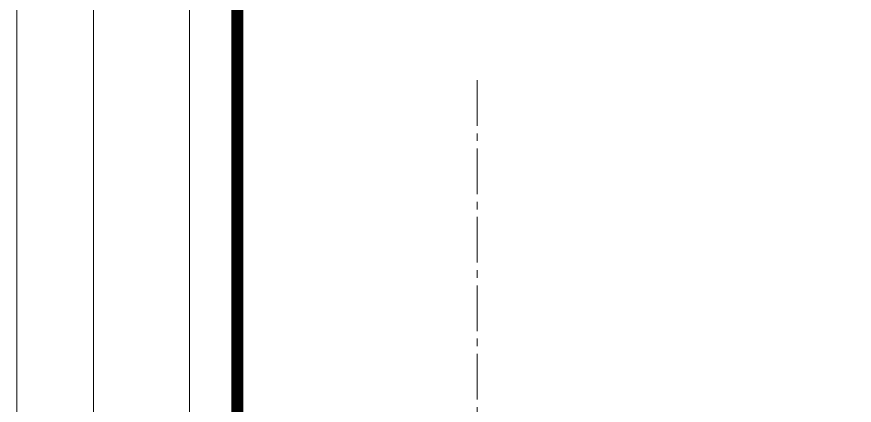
# Model space of a CAD drawing. Header units: millimetres. Extents: x 163705 to 1616509, y 81827 to 302547.
# Drawn here: x 183708 to 187201, y 153753 to 155375 of the extents above; entities that cross this region are included whole.
import ezdxf

# ---------------------------------------------------------------- set-up
doc = ezdxf.new("R2010")
doc.units = ezdxf.units.MM
doc.header["$LTSCALE"] = 10
doc.linetypes.add('ACAD_ISO05W100', pattern=[33, 24, -3, 0, -3, 0, -3])
doc.linetypes.add('CENTER2', pattern=[28.575, 19.05, -3.175, 3.175, -3.175])
for name, color, linetype, lineweight in [('1-中心线', 1, 'CENTER2', 0), ('1-双点线', 8, 'ACAD_ISO05W100', 0), ('1-建筑轮廓', 7, 'Continuous', 20)]:
    doc.layers.add(name, color=color, linetype=linetype, lineweight=lineweight)

# ---------------------------------------------------------------- blocks, each defined once
blk = doc.blocks.new('G$C5C029050')
at = {"layer": '1-双点线'}
blk.add_line((2918.6, 77039.4), (2918.6, 5439.4), dxfattribs=at)
at = {"layer": '1-双点线', "const_width": 50}
blk.add_lwpolyline([(2918.6, 69039.4), (2918.6, 21039.4), (86618.6, 21039.4), (86618.6, 69039.4)], close=True, dxfattribs=at)
at = {"layer": '1-双点线'}
blk.add_lwpolyline([(2918.6, 69039.4), (86618.6, 69039.4), (86618.6, 45039.4), (2918.6, 45039.4)], close=True, dxfattribs=at)
at = {"layer": '1-建筑轮廓'}
for points in [[(7098.6, 77039.4), (7098.6, 70334.4), (1998.6, 70334.4), (1998.6, 8119.4), (8918.6, 8119.4)], [(7418.6, 77039.4), (7418.6, 70014.4), (2318.6, 70014.4), (2318.6, 8439.4), (8918.6, 8439.4)], [(7818.6, 77039.4), (7818.6, 69614.4), (2718.6, 69614.4), (2718.6, 8839.4), (59793.6, 8839.4), (59793.6, 9628.2), (86618.6, 20822.7)]]:
    blk.add_lwpolyline(points, dxfattribs=at)

msp = doc.modelspace()

# ---------------------------------------------------------------- linework, layer by layer
at = {"layer": '1-中心线'}
msp.add_line((185627.833, 155110.726), (185627.833, 141059.499), dxfattribs=at)

# ---------------------------------------------------------------- block references
at = {"layer": '1-建筑轮廓'}
msp.add_blockref('G$C5C029050', (181709.24, 95820.209), dxfattribs=at)

doc.saveas('drawing.dxf')
